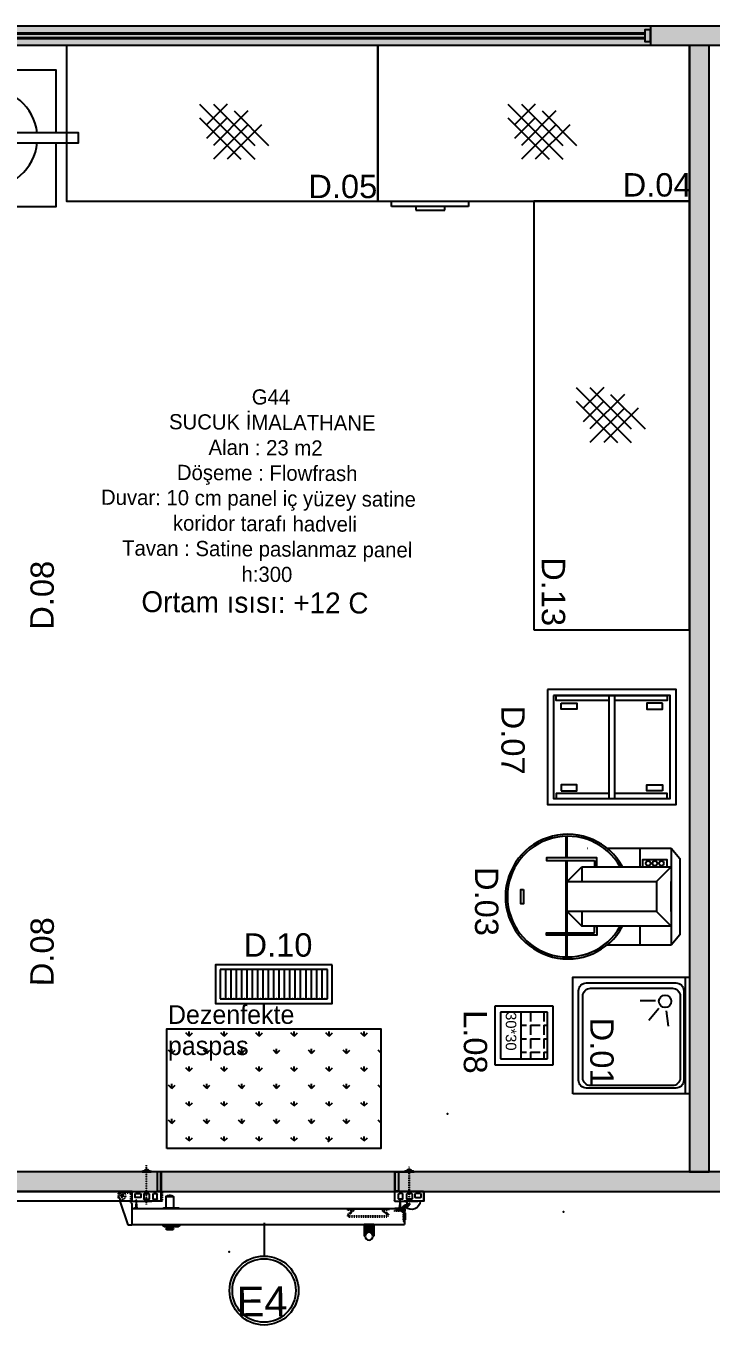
# Model space of a CAD drawing. Header units: millimetres. Extents: x 17474 to 44983, y -1049 to 14585.
# Drawn here: x 19887 to 20239, y 778 to 1445 of the extents above; entities that cross this region are included whole.
import ezdxf

# ---------------------------------------------------------------- set-up
doc = ezdxf.new("R2010")
doc.units = ezdxf.units.MM
doc.linetypes.add('STRICHPUNKT', pattern=[1, 0.5, -0.25, 0, -0.25])
doc.linetypes.add('VERDECKT', pattern=[0.375, 0.25, -0.125])
for name, color, linetype in [('-DWG_DETAY2', 7, 'Continuous'), ('10 CM  SOĞUK ODA PANEL-PASLANMAZ KAPLAMA', 253, 'Continuous'), ('ACHSEN', 12, 'STRICHPUNKT'), ('BEMASSUNG', 9, 'Continuous'), ('Kıtc-002 Çizgi', 7, 'Continuous'), ('Kıtc-028 Yer Izgarası', 252, 'Continuous'), ('NOKTA', 7, 'Continuous'), ('S2000-001 Duvar', 6, 'Continuous'), ('S2000-002 Çizgi', 7, 'Continuous'), ('SOĞUK ODA KAPI', 42, 'Continuous'), ('TEXT03', 2, 'Continuous'), ('TXT-YOO', 7, 'Continuous'), ('UMRISS02', 1, 'Continuous'), ('UMRISS03', 2, 'Continuous'), ('UMRISS05', 3, 'Continuous'), ('VERDECKTE', 13, 'VERDECKT'), ('YAZI-1_OGE', 255, 'Continuous')]:
    doc.layers.add(name, color=color, linetype=linetype)
doc.layers.add('DÖŞEME', color=7, linetype='Continuous', lineweight=13, true_color=0x616161)
doc.layers.add('INT-CAM', color=7, linetype='Continuous', true_color=0x71c1ba)
doc.styles.add('MEKAN', font='stylu.ttf', dxfattribs={"height": 13})
doc.styles.get("Standard").update_dxf_attribs({"font": 'arial.ttf'})
doc.styles.add('X_Roads$0$Standard', font='arial.ttf')

# ---------------------------------------------------------------- blocks, each defined once
blk = doc.blocks.new('A$C2BD87386')
at = {"layer": 'Kıtc-028 Yer Izgarası'}
for p, q in [((57.5, 17.5), (2.5, 17.5)), ((2.5, 17.5), (2.5, 2.5)), ((5.25, 17.5), (5.25, 2.5)), ((8, 17.5), (8, 2.5)), ((10.75, 17.5), (10.75, 2.5)), ((13.5, 17.5), (13.5, 2.5)), ((16.25, 17.5), (16.25, 2.5)), ((19, 17.5), (19, 2.5)), ((21.75, 17.5), (21.75, 2.5)), ((24.5, 17.5), (24.5, 2.5)), ((27.25, 17.5), (27.25, 2.5)), ((30, 17.5), (30, 2.5)), ((32.75, 17.5), (32.75, 2.5)), ((35.5, 17.5), (35.5, 2.5)), ((38.25, 17.5), (38.25, 2.5)), ((41, 17.5), (41, 2.5)), ((43.75, 17.5), (43.75, 2.5)), ((46.5, 17.5), (46.5, 2.5)), ((49.25, 17.5), (49.25, 2.5)), ((52, 17.5), (52, 2.5)), ((54.75, 17.5), (54.75, 2.5)), ((57.5, 2.5), (57.5, 17.5)), ((2.5, 2.5), (57.5, 2.5))]:
    blk.add_line(p, q, dxfattribs=at)
blk.add_lwpolyline([(0, 0), (60, 0), (60, 20), (0, 20)], close=True, dxfattribs=at)
for p in [(3.875, 17.5), (5.25, 17.5), (6.625, 17.5), (8, 17.5), (9.375, 17.5), (10.75, 17.5), (12.125, 17.5), (13.5, 17.5), (14.875, 17.5), (16.25, 17.5), (17.625, 17.5), (19, 17.5), (20.375, 17.5), (21.75, 17.5), (23.125, 17.5), (24.5, 17.5), (25.875, 17.5), (27.25, 17.5), (28.625, 17.5), (30, 17.5), (31.375, 17.5), (32.75, 17.5), (34.125, 17.5), (35.5, 17.5), (36.875, 17.5), (38.25, 17.5), (39.625, 17.5), (41, 17.5), (42.375, 17.5), (43.75, 17.5), (45.125, 17.5), (46.5, 17.5), (47.875, 17.5), (49.25, 17.5), (50.625, 17.5), (52, 17.5), (53.375, 17.5), (54.75, 17.5), (56.125, 17.5)]:
    blk.add_point(p, dxfattribs=at)
blk = doc.blocks.new('A$C5E9F1996')
at = {"layer": 'S2000-002 Çizgi'}
blk.add_lwpolyline([(70, 37.7), (70, 70), (0, 70), (0, 0), (70, 0), (70, 32.7)], dxfattribs=at)
blk.add_lwpolyline([(46.38, 32.7), (81.38, 32.7), (81.38, 37.7), (46.38, 37.7)], close=True, dxfattribs=at)
blk.add_arc((35, 35), 25.33, 6.11013, 354.78036, dxfattribs=at)
blk = doc.blocks.new('T_PC')
at = {"layer": '-DWG_DETAY2', "color": 0}
for points in [[(27.93, 27.07), (45.61, 44.75)], [(35, 41.21), (52.68, 23.54)], [(24.39, 9.39), (52.68, 37.68)], [(24.39, 16.46), (45.61, 37.68)], [(27.93, 34.14), (45.61, 16.46)], [(35, 34.14), (52.68, 16.46)], [(31.46, 9.39), (52.68, 30.61)], [(24.39, 23.54), (35, 12.93)], [(31.46, 23.54), (42.07, 12.93)]]:
    blk.add_lwpolyline(points, dxfattribs=at)
blk = doc.blocks.new('A$C7A461B3E')
at = {"layer": 'S2000-002 Çizgi'}
for points in [[(0, 0), (59, 0), (59, 66), (0, 66)], [(3, 3), (56, 3), (56, 63), (3, 63)], [(7, 59), (7, 51), (10.05, 51), (10.05, 59)], [(52, 59), (52, 51), (48.95, 51), (48.95, 59)], [(3, 31.5), (56, 31.5), (56, 34.5), (3, 34.5)], [(7, 7), (7, 15), (10.05, 15), (10.05, 7)], [(52, 7), (52, 15), (48.95, 15), (48.95, 7)]]:
    blk.add_lwpolyline(points, close=True, dxfattribs=at)
for points in [[(5.63, 31.5), (5.63, 4.42), (3, 4.42), (3, 61.36), (5.63, 61.36), (5.63, 34.5)], [(53.37, 31.5), (53.37, 4.42), (56, 4.42), (56, 61.36), (53.37, 61.36), (53.37, 34.5)]]:
    blk.add_lwpolyline(points, dxfattribs=at)
blk = doc.blocks.new('A$C290F25D6')
at = {"layer": 'S2000-002 Çizgi'}
for p, q in [((7, 85.05), (12.38, 89.44)), ((12.38, 89.44), (51.46, 89.44)), ((51.46, 89.44), (56.85, 85.05)), ((7, 51.99), (7, 85.05)), ((7, 85.05), (56.85, 85.05)), ((16.68, 39.11), (16.68, 85.05)), ((16.68, 85.05), (24.22, 77.51)), ((22.06, 85.05), (41.78, 85.05)), ((39.63, 85.05), (24.22, 85.05)), ((47.17, 85.05), (39.63, 77.51)), ((47.17, 85.05), (47.17, 39.11)), ((56.85, 85.05), (56.85, 51.99)), ((24.22, 31.57), (24.22, 77.51)), ((24.22, 77.51), (39.63, 77.51)), ((39.63, 77.51), (39.63, 31.57)), ((7, 68.9), (16.68, 68.9)), ((47.17, 68.9), (56.85, 68.9)), ((7, 42.04), (7, 42.3)), ((16.68, 39.11), (24.22, 39.11)), ((24.22, 31.57), (16.68, 39.11)), ((39.63, 39.11), (47.17, 39.11)), ((39.63, 31.57), (47.17, 39.11)), ((12.09, 31.57), (0.92, 31.57)), ((12.09, 31.07), (0.93, 31.07)), ((50.51, 31.57), (13.33, 31.57)), ((50.51, 31.07), (13.33, 31.07)), ((62.92, 31.57), (51.76, 31.57)), ((62.91, 31.07), (51.76, 31.07))]:
    blk.add_line(p, q, dxfattribs=at)
for points in [[(16.68, 70.33), (16.68, 82.95), (13, 82.95), (13, 70.33)], [(28.21, 9.13), (35.64, 9.13), (35.64, 7.85), (28.21, 7.85)]]:
    blk.add_lwpolyline(points, close=True, dxfattribs=at)
for points in [[(13.33, 46.91), (12.09, 46.91), (12.09, 20.97), (13.33, 20.97), (13.33, 45.66)], [(13.33, 45.66), (16.68, 45.66), (16.68, 46.91), (12.09, 46.91), (12.09, 45.66)], [(50.51, 45.66), (47.17, 45.66), (47.17, 46.91), (51.76, 46.91), (51.76, 45.66)], [(50.51, 46.91), (51.76, 46.91), (51.76, 20.97), (50.51, 20.97), (50.51, 45.66)]]:
    blk.add_lwpolyline(points, dxfattribs=at)
for centre in [(14.84, 80.04), (14.84, 76.68), (14.84, 73.24)]:
    blk.add_circle(centre, 1.24, dxfattribs=at)
for radius, start, end in [(32, 118.44861, 61.55139), (31, 119.45482, 60.54518)]:
    blk.add_arc((31.92, 31.92), radius, start, end, dxfattribs=at)
blk = doc.blocks.new('A$C49795115')
at = {"layer": 'S2000-002 Çizgi'}
for p, q in [((42.49, 107.76), (34.6, 107.76)), ((44.15, 103.85), (39.15, 97.75)), ((47.96, 102.62), (49.08, 94.81))]:
    blk.add_line(p, q, dxfattribs=at)
for points in [[(0, 60), (0, 120), (60, 120), (60, 60)], [(58, 60), (58, 120), (60, 120), (60, 60)]]:
    blk.add_lwpolyline(points, close=True, dxfattribs=at)
for points in [[(3, 67), (3, 113, -0.414214), (7, 117), (53, 117, -0.414214), (57, 113), (57, 67, -0.414214), (53, 63), (7, 63, -0.414214)], [(5.2, 68.28), (5.2, 110.28, -0.414214), (9.2, 114.28), (51.2, 114.28, -0.414214), (55.2, 110.28), (55.2, 68.28, -0.414214), (51.2, 64.28), (9.2, 64.28, -0.414214)]]:
    blk.add_lwpolyline(points, format="xyb", close=True, dxfattribs=at)
blk.add_circle((47.46, 107.56), 3.19, dxfattribs=at)
blk = doc.blocks.new('A$C1AAB3821')
at = {"layer": 'Kıtc-028 Yer Izgarası'}
for p, q in [((30, 30), (0, 30)), ((0, 30), (0, 0)), ((27, 27), (3, 27)), ((3, 27), (3, 3)), ((9.65, 25.24), (9.65, 27)), ((16.63, 25.24), (16.63, 27)), ((23.62, 25.24), (23.62, 27)), ((27, 3), (27, 27)), ((30, 0), (30, 30)), ((3, 25.24), (7.74, 25.24)), ((9.65, 25.24), (14.73, 25.24)), ((9.65, 18.25), (9.65, 23.33)), ((16.63, 25.24), (21.71, 25.24)), ((16.63, 18.25), (16.63, 23.33)), ((23.62, 25.24), (27, 25.24)), ((23.62, 18.25), (23.62, 23.33)), ((3, 18.25), (7.74, 18.25)), ((27, 13.5), (3, 13.5)), ((3, 13.5), (3, 3)), ((9.65, 18.25), (14.73, 18.25)), ((9.65, 13.5), (9.65, 16.35)), ((16.63, 18.25), (21.71, 18.25)), ((16.63, 13.5), (16.63, 16.35)), ((23.62, 18.25), (27, 18.25)), ((23.62, 13.5), (23.62, 16.35)), ((27, 3), (27, 13.5)), ((0, 0), (30, 0)), ((3, 3), (27, 3)), ((3, 3), (27, 3))]:
    blk.add_line(p, q, dxfattribs=at)
blk.add_text('30*30', height=5.4, dxfattribs=at).set_placement((3, 5.64))
blk = doc.blocks.new('ET KAPI KOD')
at = {"layer": 'YAZI-1_OGE', "color": 6}
blk.add_line((15252, 7120.58), (15252, 7137.64), dxfattribs=at)
for radius in [17.7, 16.3]:
    blk.add_circle((15252, 7155.33), radius, dxfattribs=at)
blk = doc.blocks.new('11')
at = {"layer": 'UMRISS05'}
for p, q in [((-32.4, 35.6), (17.6, 35.6)), ((-32.4, 35.6), (-32.4, -24.4)), ((-22.4, 35.6), (-22.4, -11.2)), ((-12.4, 35.6), (-12.4, -5)), ((-2.4, 35.6), (-2.4, -5)), ((7.6, 35.6), (7.6, -11.2)), ((17.6, 35.6), (17.6, -24.4)), ((-27.4, -24.4), (-32.4, -24.4)), ((12.6, -24.4), (17.6, -24.4))]:
    blk.add_line(p, q, dxfattribs=at)
blk.add_circle((-7.4, -24.4), 20, dxfattribs=at)
blk = doc.blocks.new('A$C304B054E')
at = {"layer": 'TEXT03'}
h = blk.add_hatch(dxfattribs=at)
h.set_pattern_fill('ANSI31', color=256, angle=-90, style=0)
h.set_pattern_definition([(225, (2402.35979, 1807.77767), (-0.088388348, 0.088388348), [])])
h.paths.add_polyline_path([(1318.5, 227.2, 0.16), (1293.5, 227.2)])
at = {"layer": 'ACHSEN'}
for p, q in [((76, 188.6), (76, 376.8)), ((76, 361.6), (76, 195.4)), ((1424, 183.3), (1424, 384)), ((2775.3, 373.8), (2775.3, 164.8)), ((76, 253.1), (76, 229.1)), ((1424, 253.1), (1424, 229.1))]:
    blk.add_line(p, q, dxfattribs=at)
at = {"layer": 'ACHSEN', "ltscale": 0.1}
for p, q in [((1559, 228), (1541, 228)), ((1550, 219), (1550, 237))]:
    blk.add_line(p, q, dxfattribs=at)
at = {"layer": 'ACHSEN'}
blk.add_lwpolyline([(1342.7, 247.9), (1349.8, 247.9), (1349.8, 201.2), (1342.7, 201.2)], close=True, dxfattribs=at)
at = {"layer": 'BEMASSUNG'}
for p, q in [((130.9, 350), (130.9, 250)), ((1370.9, 350), (1370.9, 250))]:
    blk.add_line(p, q, dxfattribs=at)
at = {"layer": 'TEXT03'}
for p, q in [((1325, 224.2), (1287, 224.2)), ((1287, 224.2), (1287, 165.2)), ((1322, 227.2), (1290, 227.2)), ((1322, 227.2), (1290, 227.2)), ((1325, 224.2), (1325, 165)), ((1335.2, 165), (1260.2, 165)), ((1339.8, 80), (1254.8, 80)), ((1254.8, 80), (1254.8, 75)), ((1339.8, 75), (1254.8, 75)), ((1334.8, 70), (1259.8, 70)), ((1339.8, 80), (1339.8, 75)), ((1324.6, 60), (1286.6, 60)), ((1286.6, 60), (1286.6, 58)), ((1324.6, 58), (1286.6, 58)), ((1322.6, 55), (1288.6, 55)), ((1324.6, 60), (1324.6, 58))]:
    blk.add_line(p, q, dxfattribs=at)
for centre, radius, start, end in [((1290, 224.2), 3, 90, 180), ((1306, 189.2), 40.1, 71.81945, 108.18055), ((1322, 224.2), 3, 0, 90), ((1260.2, 160), 5, 90, 180), ((1335.2, 160), 5, 0, 90), ((1259.8, 75), 5, 180, 270), ((1283.9, 65), 5.65, 297.76405, 62.23595), ((1327.2, 65), 5.65, 117.76405, 242.23595), ((1334.8, 75), 5, 270, 0), ((1291, 58.8), 4.5, 190.06115, 237.31899), ((1320.1, 58.8), 4.5, 302.68101, 349.93885)]:
    blk.add_arc(centre, radius, start, end, dxfattribs=at)
at = {"layer": 'UMRISS02'}
blk.add_line((92.6, 121), (108, 121), dxfattribs=at)
at = {"layer": 'UMRISS03'}
for p, q in [((147, 351.2), (50, 351.2)), ((50, 351.2), (50, 350)), ((147.3, 350), (50, 350)), ((53.5, 353.2), (98.5, 353.2)), ((53.5, 353.2), (53.5, 351.2)), ((53.5, 351.2), (98.5, 351.2)), ((64.6, 357.7), (66, 359.5)), ((64.6, 357.7), (87.4, 357.7)), ((86, 359.5), (87.4, 357.7)), ((98.5, 351.2), (98.5, 353.2)), ((148.8, 252.7), (148.8, 348.5)), ((150, 348.2), (150, 253)), ((1350, 348.2), (1350, 253)), ((1351.2, 252.7), (1351.2, 348.5)), ((1352.7, 350), (1450, 350)), ((1353, 351.2), (1450, 351.2)), ((1401.5, 351.2), (1401.5, 353.2)), ((1446.5, 353.2), (1401.5, 353.2)), ((1446.5, 351.2), (1401.5, 351.2)), ((1414, 359.5), (1412.6, 357.7)), ((1435.4, 357.7), (1412.6, 357.7)), ((1435.4, 357.7), (1434, 359.5)), ((1446.5, 353.2), (1446.5, 351.2)), ((1450, 351.2), (1450, 350)), ((150, 331.7), (150, 253)), ((0, 248), (0, 202)), ((0, 202), (0, 248)), ((2, 250), (135.1, 250)), ((16, 236.7), (16, 220.7)), ((18, 238.7), (44, 238.7)), ((44, 218.7), (18, 218.7)), ((46, 236.7), (46, 220.7)), ((61, 236.7), (61, 211.7)), ((63, 238.7), (87, 238.7)), ((63, 209.7), (87, 209.7)), ((89, 236.7), (89, 211.7)), ((109, 211.7), (109, 236.7)), ((111, 238.7), (125, 238.7)), ((111, 209.7), (128, 209.7)), ((130, 211.7), (130, 233.7)), ((135, 251.2), (147.3, 251.2)), ((135, 251.2), (135, 250)), ((135, 251.2), (135.1, 251.2)), ((135, 250), (148, 250)), ((143.8, 250), (147, 250)), ((150, 200), (150, 248)), ((1350, 202), (1350, 248)), ((1365, 250), (1352, 250)), ((1365, 251.2), (1352.7, 251.2)), ((1356.2, 250), (1353, 250)), ((1365, 251.2), (1364.9, 251.2)), ((1498, 250), (1364.9, 250)), ((1365, 251.2), (1365, 250)), ((1370, 211.7), (1370, 233.7)), ((1389, 209.7), (1372, 209.7)), ((1389, 238.7), (1375, 238.7)), ((1391, 211.7), (1391, 236.7)), ((1411, 236.7), (1411, 211.7)), ((1437, 238.7), (1413, 238.7)), ((1437, 209.7), (1413, 209.7)), ((1439, 236.7), (1439, 211.7)), ((1454, 236.7), (1454, 220.7)), ((1482, 238.7), (1456, 238.7)), ((1456, 218.7), (1482, 218.7)), ((1477.5, 204.1), (1475.8, 169.6)), ((1478.5, 204.1), (1480.1, 169.6)), ((1484, 236.7), (1484, 220.7)), ((1500, 248), (1500, 202)), ((1500, 202), (1500, 248)), ((1505, 193), (1505, 200.5)), ((1505, 193), (1505, 200.5)), ((1562.2, 200.5), (1520, 78)), ((2, 200), (89.4, 200)), ((2, 200), (101.7, 200)), ((2, 200), (3, 200)), ((81.3, 179.5), (81.3, 179.5)), ((97.7, 174.1), (82.1, 179.8)), ((99.4, 178.8), (83.1, 184.7)), ((150, 200), (88.2, 200)), ((97, 139.5), (100, 139.5)), ((97, 139.5), (97, 104.5)), ((97.5, 163), (97.5, 150)), ((97.5, 163), (114.8, 163)), ((97.5, 163), (114.8, 163)), ((97.5, 163), (97.5, 150)), ((99.5, 148), (100, 148)), ((100, 160), (108, 160)), ((100, 160), (108, 160)), ((100, 160), (100, 148)), ((101, 163), (101, 169.4)), ((103, 163), (117, 163)), ((103.5, 160), (117.6, 160)), ((106, 163), (106, 169.4)), ((106, 163), (117, 163)), ((113.9, 165.5), (115.5, 165.5)), ((117.1, 160), (114.8, 163)), ((118, 160.3), (118, 162)), ((120.9, 160), (120.9, 160.3)), ((124.9, 160), (124.9, 160.3)), ((127, 160.3), (127, 162)), ((127.9, 160), (130.2, 163)), ((128, 163), (142, 163)), ((128, 163), (142, 163)), ((128.5, 163), (147.3, 163)), ((129.5, 165.5), (131.1, 165.5)), ((130.2, 163), (149, 163)), ((137, 160), (131, 160)), ((136.5, 160), (151.5, 160)), ((151.5, 160.5), (151.5, 160)), ((395, 161), (179, 161)), ((1352, 200), (1411.8, 200)), ((1498, 200), (1398.3, 200)), ((1498, 200), (1410.6, 200)), ((1466.5, 160), (1466.8, 161.5)), ((1471.7, 164.2), (1468.1, 163)), ((1484.2, 164.2), (1487.8, 163)), ((1489.5, 160), (1489.1, 161.5)), ((1498, 200), (1497, 200)), ((1505, 193), (1500, 188)), ((1505, 193), (1500, 188)), ((1500, 188), (1500, 78)), ((97, 104.5), (100, 104.5)), ((1520, 78), (1500, 78))]:
    blk.add_line(p, q, dxfattribs=at)
at = {"layer": 'UMRISS03', "linetype": 'STRICHPUNKT'}
for p, q in [((1477.2, 204.1), (1476.7, 195.5)), ((1478.8, 204.1), (1479.2, 195.5))]:
    blk.add_line(p, q, dxfattribs=at)
at = {"layer": 'UMRISS03', "flags": 128}
for points in [[(81.3, 179.5), (81.1, 179.5), (80.7, 179.7), (80.5, 179.8), (80.4, 179.9), (80.3, 180), (80.3, 180), (80.3, 180), (80.3, 180)], [(81.9, 174.8), (82.2, 175.2), (82.4, 175.7), (82.5, 176.3), (82.6, 176.8), (82.6, 177.4), (82.6, 177.9), (82.4, 178.3), (82.2, 178.7), (82, 179.1), (81.7, 179.3), (81.3, 179.4)]]:
    blk.add_lwpolyline(points, dxfattribs=at)
at = {"layer": 'UMRISS03'}
for centre, radius, start, end in [((76, 314.2), 45, 104.7316, 120), ((76, 351.2), 13, 39.70209, 140.29791), ((76, 314.2), 45, 60, 75.2684), ((147, 348.2), 3, 0, 90), ((147.3, 348.5), 1.5, 0, 90), ((1353, 348.2), 3, 90, 180), ((1352.7, 348.5), 1.5, 90, 180), ((1424, 314.2), 45, 104.7316, 120), ((1424, 351.2), 13, 39.70209, 140.29791), ((1424, 314.2), 45, 60, 75.2684), ((2, 248), 2, 90, 180), ((2, 202), 2, 180, 270), ((18, 236.7), 2, 90, 180), ((18, 220.7), 2, 180, 270), ((44, 236.7), 2, 0, 90), ((44, 220.7), 2, 270, 0), ((63, 236.7), 2, 90, 180), ((63, 211.7), 2, 180, 270), ((87, 236.7), 2, 0, 90), ((87, 211.7), 2, 270, 0), ((111, 236.7), 2, 90, 180), ((111, 211.7), 2, 180, 270), ((-217.7, 218.6), 339.9, 351.45668, 357.9851), ((122.5, 207.2), 0.75, 320.19058, 219.80942), ((121.7, 206.6), 0.25, 357.9851, 39.80942), ((123.3, 206.6), 0.25, 140.19058, 182.0149), ((462.7, 218.6), 339.9, 182.0149, 188.54332), ((125, 233.7), 5, 0, 90), ((128, 211.7), 2, 270, 0), ((147, 253), 3, 270, 0), ((147.3, 252.7), 1.5, 270, 0), ((148, 248), 2, 0, 90), ((148, 202), 2, 270, 0), ((1353, 253), 3, 180, 270), ((1352, 248), 2, 90, 180), ((1352, 202), 2, 180, 270), ((1352.7, 252.7), 1.5, 180, 270), ((1375, 233.7), 5, 90, 180), ((1372, 211.7), 2, 180, 270), ((1389, 236.7), 2, 0, 90), ((1389, 211.7), 2, 270, 0), ((1413, 236.7), 2, 90, 180), ((1413, 211.7), 2, 180, 270), ((1437, 236.7), 2, 0, 90), ((1437, 211.7), 2, 270, 0), ((1456, 236.7), 2, 90, 180), ((1456, 220.7), 2, 180, 270), ((1478, 204.8), 0.75, 320.19058, 219.80942), ((1477.2, 204.1), 0.25, 357.9851, 39.80942), ((1478.7, 204.1), 0.25, 140.19058, 182.0149), ((1482, 236.7), 2, 0, 90), ((1482, 220.7), 2, 270, 0), ((1498, 248), 2, 0, 90), ((1498, 202), 2, 270, 0), ((62.9, 200), 43, 180, 318.0866), ((75.7, 225.1), 27.4, 246.62047, 293.37953), ((82.4, 184.2), 3.42, 223.95039, 244.51335), ((82.3, 179.6), 2.02, 132.06949, 168.26542), ((81.5, 181), 1.52, 217.92266, 258.36541), ((60.3, 200), 28, 317.51802, 0.04509), ((99.5, 150), 2, 180, 284.46261), ((99.5, 150), 2, 180, 270), ((96, 169.4), 5, 0, 70), ((96, 169.4), 10, 0, 70), ((114, 162.5), 3, 90.46552, 170.40977), ((115.4, 168.5), 3, 270.46552, 351.45668), ((117, 162), 1, 0, 90), ((122.9, 160.3), 2, 0, 180), ((129.5, 168.5), 3, 188.54332, 270), ((128, 162), 1, 90, 180), ((131, 162.5), 3, 9.59023, 89.53448), ((149, 160.5), 2.5, 0, 90), ((1468.8, 161.1), 2, 108.41746, 168), ((1469.8, 169.8), 6, 288.41746, 357.28764), ((1486.1, 169.8), 6, 182.71236, 251.58254), ((1487.2, 161.1), 2, 12, 71.58254)]:
    blk.add_arc(centre, radius, start, end, dxfattribs=at)
at = {"layer": 'UMRISS03', "linetype": 'STRICHPUNKT'}
blk.add_arc((1478, 204.8), 1.05, 321.26472, 218.73528, dxfattribs=at)
at = {"layer": 'UMRISS03'}
for points, knots in [([(79.9, 181.8), (79.6, 181.5), (79.3, 181.1), (78.9, 180.5), (78.8, 180.3), (78.6, 179.9), (78.6, 179.7), (78.5, 179.3), (78.4, 179.1), (78.4, 178.7), (78.4, 178.5), (78.4, 178.1), (78.4, 177.9), (78.5, 177.5), (78.6, 177.4), (78.7, 177), (78.8, 176.9), (79, 176.6), (79.1, 176.4), (79.5, 176.1), (79.7, 175.8), (80.3, 175.4), (80.6, 175.3), (81.2, 175), (81.6, 174.9), (81.9, 174.8)], [0, 0, 0, 0, 0.125, 0.125, 0.1875, 0.1875, 0.25, 0.25, 0.3125, 0.3125, 0.375, 0.375, 0.4375, 0.4375, 0.5, 0.5, 0.5625, 0.5625, 0.625, 0.625, 0.75, 0.75, 0.875, 0.875, 1, 1, 1, 1]), ([(79.9, 181.8), (80.5, 182.4), (81, 183.1), (82, 184.4), (82.5, 185.1), (83.8, 187.2), (84.5, 188.7), (85.4, 191), (85.7, 191.8), (86, 193), (86.2, 193.4), (86.3, 194.2), (86.4, 194.6), (86.8, 196.7), (87, 198.3), (87, 200)], [0, 0, 0, 0, 0.125, 0.125, 0.25, 0.25, 0.5, 0.5, 0.625, 0.625, 0.6875, 0.6875, 0.75, 0.75, 1, 1, 1, 1]), ([(94.9, 171.3), (94.9, 171.3), (94.9, 171.3), (94.7, 171.4), (94.1, 171.5), (93.3, 171.7), (92.2, 172), (90.8, 172.4), (89.3, 172.8), (87.4, 173.3), (85.4, 173.8), (83.5, 174.3), (82.3, 174.7), (81.9, 174.8)], [0, 0, 0, 0, 0.050779, 0.152275, 0.250909, 0.349543, 0.451055, 0.552565, 0.651102, 0.749638, 0.851083, 0.952528, 1, 1, 1, 1])]:
    blk.add_open_spline(points, degree=3, knots=knots, dxfattribs=at)
at = {"layer": 'UMRISS05'}
for p, q in [((0, 200.5), (0, 202)), ((150.6, 203), (150.6, 205.3)), ((1499, 250), (2810, 250)), ((1500, 200.5), (1500, 202)), ((1500, 200.5), (2810, 200.5)), ((2810, 250), (2810, 200.5)), ((99.9, 200), (31.6, 200)), ((100, 160), (100, 80)), ((100, 160), (1500, 160)), ((120, 160), (100, 160)), ((100, 160), (108, 160)), ((120, 160), (100, 160)), ((100, 160), (108, 160)), ((120, 160), (100, 160)), ((178, 160), (179, 161)), ((178, 160), (179, 161)), ((396, 160), (395, 161)), ((1500, 160), (1500, 80)), ((1500, 80), (100, 80))]:
    blk.add_line(p, q, dxfattribs=at)
blk.add_arc((147.6, 203), 3, 270, 0, dxfattribs=at)
at = {"layer": 'VERDECKTE', "ltscale": 0.1}
for p, q in [((1570, 243), (1505, 243)), ((1505, 200.5), (1505, 243)), ((1562.2, 200.5), (1570, 223)), ((1570, 243), (1570, 223))]:
    blk.add_line(p, q, dxfattribs=at)
at = {"layer": 'VERDECKTE'}
for p, q in [((2103, 202), (2103, 200.5)), ((2110, 202), (2110, 200.5)), ((72.3, 186.5), (72.9, 188.4)), ((83.1, 184.7), (72.9, 188.4)), ((82.1, 179.8), (74.1, 182.7)), ((101, 97), (101, 163)), ((106, 163), (106, 97)), ((107.5, 156), (107.5, 155.5)), ((107.5, 156), (108.5, 156)), ((107.5, 155.5), (109, 152)), ((107.5, 152), (109, 152)), ((107.5, 152), (107.5, 151.5)), ((107.5, 151.5), (109, 148)), ((107.5, 148), (109, 148)), ((107.5, 148), (107.5, 147.5)), ((107.5, 147.5), (108.5, 145.2)), ((109, 159), (109, 156.5)), ((110.3, 144), (112.5, 144)), ((112.5, 159), (112.5, 152)), ((112.5, 147), (112.5, 144)), ((113.5, 151), (131.5, 151)), ((113.5, 148), (151.5, 148)), ((119.2, 152.2), (114, 159)), ((116.8, 159.3), (114.5, 159.8)), ((120, 151.8), (125, 151.8)), ((120.9, 156.3), (120.9, 160)), ((124.9, 156.3), (124.9, 160)), ((125.8, 152.2), (131, 159)), ((128.2, 159.3), (130.4, 159.8)), ((132.5, 159), (132.5, 152)), ((135.5, 159), (135.5, 151.5)), ((136.5, 150.5), (139, 150.5)), ((139.5, 152), (139.5, 151)), ((139.5, 152), (140, 152)), ((140, 152), (143.5, 150.5)), ((143.5, 152), (143.5, 150.5)), ((143.5, 152), (144, 152)), ((144, 152), (147.5, 150.5)), ((147.5, 152), (148, 152)), ((147.5, 152), (147.5, 150.5)), ((148, 152), (150.3, 151)), ((151.5, 149.2), (151.5, 148)), ((180.8, 159), (181.5, 154.5)), ((181.5, 159), (180.8, 159)), ((181.5, 160), (181.5, 159)), ((181.5, 154.6), (181.6, 154.5)), ((202, 154.5), (181.5, 154.5)), ((184.5, 133.8), (204.1, 149.4)), ((188.1, 130.3), (209.3, 147.5)), ((384.5, 161), (190.4, 161)), ((385.9, 130.3), (364.7, 147.5)), ((389.5, 133.8), (369.9, 149.4)), ((372, 154.5), (392.5, 154.5)), ((392.5, 160), (392.5, 159)), ((393.3, 159), (392.5, 154.5)), ((392.5, 159), (393.3, 159)), ((106, 97), (101, 97)), ((384, 125), (190, 125)), ((384, 120), (190, 120))]:
    blk.add_line(p, q, dxfattribs=at)
for radius in [19, 7]:
    blk.add_circle((1550, 228), radius, dxfattribs=at)
for centre, radius, start, end in [((1505.4, 201.5), 1.5, 270, 315), ((1550, 228), 8, 342.33824, 281.60456), ((75.1, 185.5), 3, 161.24168, 250), ((108, 159), 1, 0, 90), ((108.5, 156.5), 0.5, 270, 0), ((110.3, 146), 2, 203.19859, 270), ((113.5, 159), 1, 90, 180), ((113.5, 152), 1, 180, 270), ((113.5, 147), 1, 90, 180), ((114.4, 159.3), 0.5, 77.08082, 217), ((117, 160.3), 1, 260, 0), ((120, 152.8), 1, 217, 270), ((122.9, 156.3), 2, 180, 0), ((125, 152.8), 1, 270, 323), ((128, 160.3), 1, 180, 280), ((130.6, 159.3), 0.5, 323, 102.91918), ((131.5, 159), 1, 0, 90), ((131.5, 152), 1, 270, 0), ((136.5, 159), 1, 90, 180), ((136.5, 151.5), 1, 180, 270), ((139, 151), 0.5, 270, 0), ((149.5, 149.2), 2, 0, 66.80141), ((190, 128), 8, 130.42383, 270), ((202, 151.5), 3, 315, 90), ((203.5, 153), 8, 313.20382, 90), ((370.5, 153), 8, 90, 223.20382), ((372, 151.5), 3, 90, 225), ((384, 128), 8, 270, 49.57617), ((190, 128), 3, 130.42383, 270), ((384, 128), 3, 270, 49.57617)]:
    blk.add_arc(centre, radius, start, end, dxfattribs=at)
at = {"layer": 'BEMASSUNG'}
blk.add_blockref('11', (289.4, 44.4), dxfattribs=at)

msp = doc.modelspace()

# ---------------------------------------------------------------- hatches: boundary and pattern name
at = {"layer": '10 CM  SOĞUK ODA PANEL-PASLANMAZ KAPLAMA'}
h = msp.add_hatch(dxfattribs=at)
h.set_pattern_fill('HONEY', color=256, scale=1.5)
h.set_pattern_definition([(0, (-11750.1454, 13892.97), (7.14375, 4.12444597), [4.7625, -9.525]), (120, (-11750.1454, 13892.97), (-7.14375, 4.124446), [4.7625, -9.525]), (60, (-11750.1454, 13892.97), (2e-08, 8.24889196), [-9.525, 4.7625])])
h.paths.add_polyline_path([(22855.87, 1435.21), (19430.97, 1435.21), (19430.97, 1445.21), (22855.87, 1445.21)])
h = msp.add_hatch(dxfattribs=at)
h.set_pattern_fill('HONEY', color=256, scale=1.5)
h.set_pattern_definition([(0, (14460.415, 2124.228), (7.14375, 4.124446), [4.7625, -9.525]), (120, (14460.415, 2124.228), (-7.14375, 4.124446), [4.7625, -9.525]), (60, (14460.415, 2124.228), (2e-08, 8.248892), [-9.525, 4.7625])])
h.paths.add_polyline_path([(20237.81, 856.89), (20227.81, 856.89), (20227.81, 856.89), (20237.81, 856.89)])
h.paths.add_polyline_path([(20227.81, 856.89), (20237.81, 856.89), (20237.81, 1435.21), (20227.81, 1435.21)])
h = msp.add_hatch(dxfattribs=at)
h.set_pattern_fill('HONEY', color=256, scale=1.5)
h.set_pattern_definition([(0, (14531.355, 2134.0226), (7.14375, 4.124446), [4.7625, -9.525]), (120, (14531.355, 2134.0226), (-7.14375, 4.124446), [4.7625, -9.525]), (60, (14531.355, 2134.0226), (2e-08, 8.248892), [-9.525, 4.7625])])
h.paths.add_polyline_path([(22997.73, 856.9), (19827.81, 856.89), (19827.81, 846.89), (22178.81, 846.89), (22997.73, 846.9)])
at = {"layer": 'Kıtc-028 Yer Izgarası'}
h = msp.add_hatch(dxfattribs=at)
h.set_pattern_fill('GRASS', color=256, scale=0.5)
h.set_pattern_definition([(90, (-10615.882, 262.132), (-8.980256, 8.980256), [2.38125, -15.579262]), (45, (-10615.882, 262.132), (-8.980256, 8.980256), [2.38125, -10.31875]), (135, (-10615.882, 262.132), (-8.980256, -8.980256), [2.38125, -10.31875])])
h.paths.add_polyline_path([(19959.35, 868.94), (19959.35, 930.33), (20069.35, 930.33), (20069.35, 868.94)])

# ---------------------------------------------------------------- linework, layer by layer
msp.add_line((20207.81, 1445.21), (20207.81, 1435.21))
at = {"layer": '10 CM  SOĞUK ODA PANEL-PASLANMAZ KAPLAMA'}
msp.add_line((20227.81, 856.89), (20237.81, 856.89), dxfattribs=at)
msp.add_line((20227.81, 856.89), (20237.81, 856.89), dxfattribs=at)
for points in [[(22855.87, 1435.21), (19430.97, 1435.21), (19430.97, 1445.21), (22855.87, 1445.21), (22855.87, 1435.21)], [(20237.81, 856.89), (20237.81, 1435.21), (20227.81, 1435.21), (20227.81, 856.89)]]:
    msp.add_lwpolyline(points, dxfattribs=at)
msp.add_lwpolyline([(22997.73, 856.9), (19827.81, 856.89), (19827.81, 846.89), (22178.81, 846.89), (22997.73, 846.9)], close=True, dxfattribs=at)
at = {"layer": 'INT-CAM', "elevation": 0}
for points in [[(20204.81, 1441.05), (19850.81, 1441.05), (19850.81, 1441.65), (20204.81, 1441.65)], [(20204.81, 1438.65), (19850.81, 1438.65), (19850.81, 1439.25), (20204.81, 1439.25)]]:
    msp.add_lwpolyline(points, dxfattribs=at)
at = {"layer": 'Kıtc-028 Yer Izgarası'}
msp.add_lwpolyline([(19959.35, 868.94), (19959.35, 930.33), (20069.35, 930.33), (20069.35, 868.94), (19959.35, 868.94)], dxfattribs=at)
msp.add_lwpolyline([(19959.35, 868.94), (19959.35, 930.33), (20069.35, 930.33), (20069.35, 868.94), (19959.35, 868.94)], dxfattribs=at)
at = {"layer": 'NOKTA', "color": 3}
for p in [(20103.59, 886.8), (20042.36, 872.65), (20163.14, 836.49), (19991.36, 815.86)]:
    msp.add_point(p, dxfattribs=at)
at = {"layer": 'S2000-001 Duvar', "color": 0}
for p, q in [((20074.73, 1352.57), (20074.73, 1355.21)), ((20114.33, 1355.21), (20114.33, 1352.57)), ((20114.33, 1352.57), (20074.73, 1352.57)), ((20102.2, 1352.57), (20087.26, 1352.57)), ((20087.26, 1352.57), (20087.26, 1350.62)), ((20087.26, 1350.62), (20102.2, 1350.62)), ((20102.2, 1350.62), (20102.2, 1352.57))]:
    msp.add_line(p, q, dxfattribs=at)
at = {"layer": 'S2000-001 Duvar', "color": 1}
msp.add_line((20165.77, 1355.21), (20205.37, 1355.21), dxfattribs=at)
msp.add_lwpolyline([(20147.81, 1135.21), (20227.81, 1135.21), (20227.81, 1355.21), (20147.81, 1355.21)], close=True, dxfattribs=at)
at = {"layer": 'S2000-002 Çizgi', "color": 1}
for points in [[(20067.81, 1435.21), (19907.81, 1435.21), (19907.81, 1355.21), (20067.81, 1355.21)], [(20227.81, 1435.21), (20067.81, 1435.21), (20067.81, 1355.21), (20227.81, 1355.21)]]:
    msp.add_lwpolyline(points, close=True, dxfattribs=at)
at = {"layer": 'YAZI-1_OGE'}
msp.add_lwpolyline([(20207.81, 1443.21), (20204.81, 1443.21), (20204.81, 1437.21), (20207.81, 1437.21), (20207.81, 1443.21)], dxfattribs=at)

# ---------------------------------------------------------------- block references
at = {"layer": 'DÖŞEME', "rotation": 180}
msp.add_blockref('ET KAPI KOD', (35261.32, 7951.34), dxfattribs=at)
at = {"layer": 'Kıtc-002 Çizgi'}
for name, p, rotation in [('A$C7A461B3E', (20154.94, 1104.56), 269.9999999999999), ('A$C290F25D6', (20133.34, 1030.17), 270)]:
    msp.add_blockref(name, p, dxfattribs=dict(at, rotation=rotation))
at = {"layer": 'Kıtc-028 Yer Izgarası'}
for name, p, rotation in [('A$C2BD87386', (20044.35, 963.31), 180), ('A$C2BD87386', (20044.35, 963.31), 180), ('A$C1AAB3821', (20127.81, 941.94), 270)]:
    msp.add_blockref(name, p, dxfattribs=dict(at, rotation=rotation))
at = {"layer": 'S2000-001 Duvar', "color": 1, "linetype": 'Continuous', "rotation": 270}
for p in [(19966.81, 1429.51), (20125.05, 1429.51), (20160.23, 1284.02)]:
    msp.add_blockref('T_PC', p, dxfattribs=at)
at = {"layer": 'S2000-002 Çizgi'}
for name, p in [('A$C5E9F1996', (19832.63, 1352.61)), ('A$C49795115', (20167.81, 836.94))]:
    msp.add_blockref(name, p, dxfattribs=at)
at = {"layer": 'SOĞUK ODA KAPI', "xscale": -0.1, "yscale": 0.1, "zscale": 0.1}
msp.add_blockref('A$C304B054E', (20091.42, 821.9), dxfattribs=at)

# ---------------------------------------------------------------- texts
at = {"layer": 'Kıtc-028 Yer Izgarası', "insert": (19998.76, 979.42), "char_height": 12, "attachment_point": 1, "style": 'X_Roads$0$Standard'}
msp.add_mtext_dynamic_manual_height_columns('D.10', width=300.4683, gutter_width=50, heights=[24.02], dxfattribs=at)
at = {"layer": 'Kıtc-028 Yer Izgarası', "color": 0, "insert": (19998.76, 979.42), "char_height": 12, "attachment_point": 1, "style": 'X_Roads$0$Standard'}
msp.add_mtext_dynamic_manual_height_columns('D.10', width=300.4683, gutter_width=50, heights=[24.02], dxfattribs=at)
at = {"layer": 'S2000-001 Duvar', "char_height": 12, "attachment_point": 1, "style": 'X_Roads$0$Standard'}
for s, insert in [('{\\C0;D.05}', (20032.03, 1368.84)), ('{\\C0;D.04}', (20193.47, 1369.66))]:
    msp.add_mtext_dynamic_manual_height_columns(s, width=300.4683, gutter_width=50, heights=[24.02], dxfattribs=dict(at, insert=insert))
for s, insert, rotation in [('{\\C0;D.08}', (19889.18, 1135.29), 89.63822), ('{\\C0;D.13}', (20163.95, 1172.52), 270), ('{\\C0;D.07}', (20143.17, 1096.28), 270), ('{\\C0;D.03}', (20129.63, 1013.46), 270), ('{\\C0;D.08}', (19889.18, 952.29), 89.63822), ('{\\C0;D.01}', (20188.84, 936.12), 270)]:
    msp.add_mtext_dynamic_manual_height_columns(s, width=300.4683, gutter_width=50, heights=[24.02], dxfattribs=dict(at, insert=insert, rotation=rotation))
at = {"layer": 'S2000-002 Çizgi', "insert": (20123.87, 939.98), "char_height": 12, "attachment_point": 1, "rotation": 270, "style": 'X_Roads$0$Standard'}
msp.add_mtext_dynamic_manual_height_columns('{\\C0;L.08}', width=300.4683, gutter_width=50, heights=[24.02], dxfattribs=at)
at = {"layer": 'TXT-YOO', "style": 'MEKAN'}
for s, insert, char_height, width, attachment_point, rotation in [('\\pi88.64644;G44\\P\\pi46.24037;SUCUK İMALATHANE  \\P\\pi66.63685;Alan : 23 m2   \\P\\pi50.45728;Döşeme : Flowfrash\\P\\pi11.56291;Duvar: 10 cm panel iç yüzey satine \\P\\pi48.59578;koridor tarafı hadveli  \\P\\pi22.59483;Tavan : Satine paslanmaz panel\\P\\pi83.98129;h:300\\P\\pi32.67511;{\\H1.3736x;\\C14;\\c158;Ortam ısısı: +12 C\\H0.72801x;\\C256;\\P\\pi99.71262;}\\P\\pi0; \\P\\pi93.90545;   ', (19914.37, 1259.29), 7.8, 199.4252, 1, 359.61968), ('\\pi146.34152;{\\f@Arial Unicode MS|b0|i0|c162|p34;\\H0.625x;E4}  \\P\\pi152.64709; \\P\\pi140.50622;   ', (19849.42, 706.27), 24.4608, 317.435, 7, 0.38032)]:
    msp.add_mtext(s, dxfattribs=dict(at, insert=insert, char_height=char_height, width=width, attachment_point=attachment_point, rotation=rotation))
at = {"layer": 'TXT-YOO', "insert": (19959.95, 942.51), "char_height": 9.6, "attachment_point": 1, "style": 'X_Roads$0$Standard'}
msp.add_mtext_dynamic_manual_height_columns('{\\fFootlight MT Light|b0|i0|c0|p18;Dezenfekte paspas}', width=78.5715, gutter_width=50, heights=[0], dxfattribs=at)

doc.saveas('drawing.dxf')
